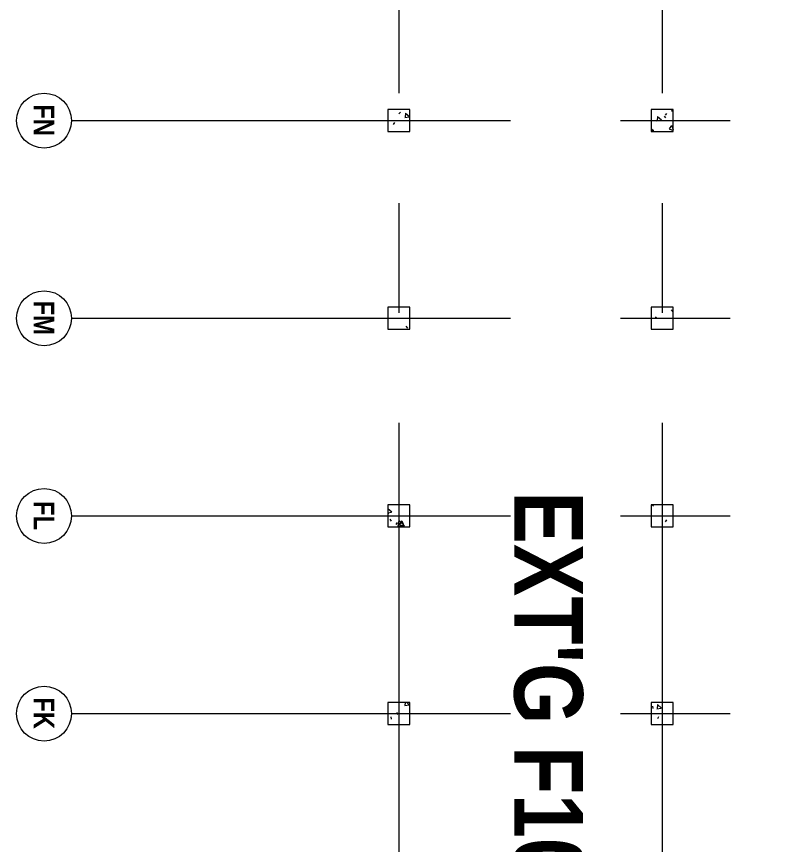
# Model space of a CAD drawing. Extents: x -14231 to 343475, y -171733 to 30720.
# Drawn here: x 177558 to 205353, y -84043 to -53855 of the extents above; entities that cross this region are included whole.
import ezdxf

# ---------------------------------------------------------------- set-up
doc = ezdxf.new("R2010")
doc.units = 0
doc.header["$LTSCALE"] = 8
doc.linetypes.add('IDA - Grid Line', pattern=[3500, 2000, -500, 500, -500])
for name, color, linetype, lineweight in [('A-_ANOTGRID_E', 7, 'CONTINUOUS', 9), ('A-_ANOTTEXT_A', 7, 'CONTINUOUS', 9), ('A-COLN----_E', 7, 'CONTINUOUS', 9), ('A-COLN----_E1', 7, 'CONTINUOUS', 9)]:
    doc.layers.add(name, color=color, linetype=linetype, lineweight=lineweight)
doc.styles.add('Arial Narrow_B', font='ARIALNB.TTF', dxfattribs={"height": 750})
doc.styles.add('Arial Narrow_B_1', font='ARIALNB.TTF', dxfattribs={"height": 625})

# ---------------------------------------------------------------- blocks, each defined once
blk = doc.blocks.new('IDA - Rectangle Column - 800W X 800D-V26-PH1 LEVEL 3 - PROBE')
at = {"layer": 'A-COLN----_E1', "true_color": 0xaaaaaa}
h = blk.add_hatch(dxfattribs=at)
h.set_pattern_fill('FP_28', color=253, style=0, pattern_type=2)
h.set_pattern_definition([(320, (-315956.1, 867057.2), (-159.3907, -1821.8403), [190.5, -2095.5]), (265, (-315956.1, 867057.2), (1910.5674, 352.428), [152.4, -1676.4]), (10.451, (-315969.4, 866905.4), (1751.166, -1469.4262), [161.9, -1780.901]), (316.184, (-315448.1, 867057.2), (-420.428, -2710.791), [285.75, -3143.25]), (6.636, (-315483.2, 866831.3), (2474.276, -2374.0256), [242.85, -2671.351]), (261.184, (-315448, 867057.2), (2474.2525, -2374.05), [228.6, -2514.6]), (291, (-315575.1, 866803.2), (-1022.6516, -1516.1442), [190.5, -2095.5]), (236, (-315575.1, 866803.2), (1841.8805, -618.021), [152.4, -1676.4]), (341.451, (-315660.3, 866676.8), (819.2124, -2134.1713), [161.9, -1780.901]), (307.5, (-315956.1, 867057.2), (845.5504, -30.88603), [83.82, -1572.26, 83.82, -3300.73]), (307.5, (-315956.1, 867057.2), (845.5504, -30.88603), [-1739.9, -1617.98, 83.82, -1598.93]), (277.5, (-315956.1, 867057.2), (1001.80575, -668.1966), [83.82, -886.46, 83.82, -2175.51]), (277.5, (-315956.1, 867057.2), (1001.80575, -668.1966), [-1054.1, -1534.16, 83.82, -557.53]), (237.5, (-315956.1, 867623.6), (-57.2896, -1355.90933), [83.82, -551.18, 83.82, -4526.28]), (237.5, (-315956.1, 867623.6), (-57.2896, -1355.90933), [-718.82, -1897.38, 83.82, -2545.08]), (227.5, (-315956.1, 867877.6), (254.2664, -1481.2932), [83.82, -741.68, 83.82, -3098.8]), (227.5, (-315956.1, 867877.6), (254.2664, -1481.2932), [-909.32, -1231.9, 83.82, -1783.08])])
h.paths.add_polyline_path([(-400, -400), (400, -400), (400, 400), (-400, 400)])
at = {"layer": 'A-COLN----_E', "color": 253, "true_color": 0xaaaaaa}
for p, q in [((400, 400), (-400, 400)), ((-400, 400), (-400, -400)), ((400, -400), (400, 400)), ((-400, -400), (400, -400))]:
    blk.add_line(p, q, dxfattribs=at)
blk = doc.blocks.new('IDA - Rectangle Column - 800W X 800D-V27-PH1 LEVEL 3 - PROBE')
at = {"layer": 'A-COLN----_E1', "true_color": 0xaaaaaa}
h = blk.add_hatch(dxfattribs=at)
h.set_pattern_fill('FP_29', color=253, style=0, pattern_type=2)
h.set_pattern_definition([(320, (-306356.1, 867057.2), (-159.3907, -1821.8403), [190.5, -2095.5]), (265, (-306356.1, 867057.2), (1910.5674, 352.428), [152.4, -1676.4]), (10.451, (-306369.4, 866905.4), (1751.166, -1469.4262), [161.9, -1780.901]), (316.184, (-305848.1, 867057.2), (-420.428, -2710.791), [285.75, -3143.25]), (6.636, (-305883.2, 866831.3), (2474.276, -2374.0256), [242.85, -2671.351]), (261.184, (-305848, 867057.2), (2474.2525, -2374.05), [228.6, -2514.6]), (291, (-305975.1, 866803.2), (-1022.6516, -1516.1442), [190.5, -2095.5]), (236, (-305975.1, 866803.2), (1841.8805, -618.021), [152.4, -1676.4]), (341.451, (-306060.3, 866676.8), (819.2124, -2134.1713), [161.9, -1780.901]), (307.5, (-306356.1, 867057.2), (845.5504, -30.88603), [83.82, -1572.26, 83.82, -3300.73]), (307.5, (-306356.1, 867057.2), (845.5504, -30.88603), [-1739.9, -1617.98, 83.82, -1598.93]), (277.5, (-306356.1, 867057.2), (1001.80575, -668.1966), [83.82, -886.46, 83.82, -2175.51]), (277.5, (-306356.1, 867057.2), (1001.80575, -668.1966), [-1054.1, -1534.16, 83.82, -557.53]), (237.5, (-306356.1, 867623.6), (-57.2896, -1355.90933), [83.82, -551.18, 83.82, -4526.28]), (237.5, (-306356.1, 867623.6), (-57.2896, -1355.90933), [-718.82, -1897.38, 83.82, -2545.08]), (227.5, (-306356.1, 867877.6), (254.2664, -1481.2932), [83.82, -741.68, 83.82, -3098.8]), (227.5, (-306356.1, 867877.6), (254.2664, -1481.2932), [-909.32, -1231.9, 83.82, -1783.08])])
h.paths.add_polyline_path([(-400, -400), (400, -400), (400, 400), (-400, 400)])
at = {"layer": 'A-COLN----_E', "color": 253, "true_color": 0xaaaaaa}
for p, q in [((400, 400), (-400, 400)), ((-400, 400), (-400, -400)), ((400, -400), (400, 400)), ((-400, -400), (400, -400))]:
    blk.add_line(p, q, dxfattribs=at)
blk = doc.blocks.new('IDA - Rectangle Column - 800W X 800D-V28-PH1 LEVEL 3 - PROBE')
at = {"layer": 'A-COLN----_E1', "true_color": 0xaaaaaa}
h = blk.add_hatch(dxfattribs=at)
h.set_pattern_fill('FP_30', color=253, style=0, pattern_type=2)
h.set_pattern_definition([(320, (-315956.1, 874257.2), (-159.3907, -1821.8403), [190.5, -2095.5]), (265, (-315956.1, 874257.2), (1910.5674, 352.428), [152.4, -1676.4]), (10.451, (-315969.4, 874105.4), (1751.166, -1469.4262), [161.9, -1780.901]), (316.184, (-315448.1, 874257.2), (-420.428, -2710.791), [285.75, -3143.25]), (6.636, (-315483.2, 874031.3), (2474.276, -2374.0256), [242.85, -2671.351]), (261.184, (-315448, 874257.2), (2474.2525, -2374.05), [228.6, -2514.6]), (291, (-315575.1, 874003.2), (-1022.6516, -1516.1442), [190.5, -2095.5]), (236, (-315575.1, 874003.2), (1841.8805, -618.021), [152.4, -1676.4]), (341.451, (-315660.3, 873876.8), (819.2124, -2134.1713), [161.9, -1780.901]), (307.5, (-315956.1, 874257.2), (845.5504, -30.88603), [83.82, -1572.26, 83.82, -3300.73]), (307.5, (-315956.1, 874257.2), (845.5504, -30.88603), [-1739.9, -1617.98, 83.82, -1598.93]), (277.5, (-315956.1, 874257.2), (1001.80575, -668.1966), [83.82, -886.46, 83.82, -2175.51]), (277.5, (-315956.1, 874257.2), (1001.80575, -668.1966), [-1054.1, -1534.16, 83.82, -557.53]), (237.5, (-315956.1, 874823.6), (-57.2896, -1355.90933), [83.82, -551.18, 83.82, -4526.28]), (237.5, (-315956.1, 874823.6), (-57.2896, -1355.90933), [-718.82, -1897.38, 83.82, -2545.08]), (227.5, (-315956.1, 875077.6), (254.2664, -1481.2932), [83.82, -741.68, 83.82, -3098.8]), (227.5, (-315956.1, 875077.6), (254.2664, -1481.2932), [-909.32, -1231.9, 83.82, -1783.08])])
h.paths.add_polyline_path([(-400, -400), (400, -400), (400, 400), (-400, 400)])
at = {"layer": 'A-COLN----_E', "color": 253, "true_color": 0xaaaaaa}
for p, q in [((400, 400), (-400, 400)), ((-400, 400), (-400, -400)), ((400, -400), (400, 400)), ((-400, -400), (400, -400))]:
    blk.add_line(p, q, dxfattribs=at)
blk = doc.blocks.new('IDA - Rectangle Column - 800W X 800D-V29-PH1 LEVEL 3 - PROBE')
at = {"layer": 'A-COLN----_E1', "true_color": 0xaaaaaa}
h = blk.add_hatch(dxfattribs=at)
h.set_pattern_fill('FP_31', color=253, style=0, pattern_type=2)
h.set_pattern_definition([(320, (-306356.1, 874257.2), (-159.3907, -1821.8403), [190.5, -2095.5]), (265, (-306356.1, 874257.2), (1910.5674, 352.428), [152.4, -1676.4]), (10.451, (-306369.4, 874105.4), (1751.166, -1469.4262), [161.9, -1780.901]), (316.184, (-305848.1, 874257.2), (-420.428, -2710.791), [285.75, -3143.25]), (6.636, (-305883.2, 874031.3), (2474.276, -2374.0256), [242.85, -2671.351]), (261.184, (-305848, 874257.2), (2474.2525, -2374.05), [228.6, -2514.6]), (291, (-305975.1, 874003.2), (-1022.6516, -1516.1442), [190.5, -2095.5]), (236, (-305975.1, 874003.2), (1841.8805, -618.021), [152.4, -1676.4]), (341.451, (-306060.3, 873876.8), (819.2124, -2134.1713), [161.9, -1780.901]), (307.5, (-306356.1, 874257.2), (845.5504, -30.88603), [83.82, -1572.26, 83.82, -3300.73]), (307.5, (-306356.1, 874257.2), (845.5504, -30.88603), [-1739.9, -1617.98, 83.82, -1598.93]), (277.5, (-306356.1, 874257.2), (1001.80575, -668.1966), [83.82, -886.46, 83.82, -2175.51]), (277.5, (-306356.1, 874257.2), (1001.80575, -668.1966), [-1054.1, -1534.16, 83.82, -557.53]), (237.5, (-306356.1, 874823.6), (-57.2896, -1355.90933), [83.82, -551.18, 83.82, -4526.28]), (237.5, (-306356.1, 874823.6), (-57.2896, -1355.90933), [-718.82, -1897.38, 83.82, -2545.08]), (227.5, (-306356.1, 875077.6), (254.2664, -1481.2932), [83.82, -741.68, 83.82, -3098.8]), (227.5, (-306356.1, 875077.6), (254.2664, -1481.2932), [-909.32, -1231.9, 83.82, -1783.08])])
h.paths.add_polyline_path([(-400, -400), (400, -400), (400, 400), (-400, 400)])
at = {"layer": 'A-COLN----_E', "color": 253, "true_color": 0xaaaaaa}
for p, q in [((400, 400), (-400, 400)), ((-400, 400), (-400, -400)), ((400, -400), (400, 400)), ((-400, -400), (400, -400))]:
    blk.add_line(p, q, dxfattribs=at)
blk = doc.blocks.new('IDA - Rectangle Column - 800W X 800D-V30-PH1 LEVEL 3 - PROBE')
at = {"layer": 'A-COLN----_E1', "true_color": 0xaaaaaa}
h = blk.add_hatch(dxfattribs=at)
h.set_pattern_fill('FP_32', color=253, style=0, pattern_type=2)
h.set_pattern_definition([(320, (-315956.1, 881457.2), (-159.3907, -1821.8403), [190.5, -2095.5]), (265, (-315956.1, 881457.2), (1910.5674, 352.428), [152.4, -1676.4]), (10.451, (-315969.4, 881305.4), (1751.166, -1469.4262), [161.9, -1780.901]), (316.184, (-315448.1, 881457.2), (-420.428, -2710.791), [285.75, -3143.25]), (6.636, (-315483.2, 881231.3), (2474.276, -2374.0256), [242.85, -2671.351]), (261.184, (-315448, 881457.2), (2474.2525, -2374.05), [228.6, -2514.6]), (291, (-315575.1, 881203.2), (-1022.6516, -1516.1442), [190.5, -2095.5]), (236, (-315575.1, 881203.2), (1841.8805, -618.021), [152.4, -1676.4]), (341.451, (-315660.3, 881076.8), (819.2124, -2134.1713), [161.9, -1780.901]), (307.5, (-315956.1, 881457.2), (845.5504, -30.88603), [83.82, -1572.26, 83.82, -3300.73]), (307.5, (-315956.1, 881457.2), (845.5504, -30.88603), [-1739.9, -1617.98, 83.82, -1598.93]), (277.5, (-315956.1, 881457.2), (1001.80575, -668.1966), [83.82, -886.46, 83.82, -2175.51]), (277.5, (-315956.1, 881457.2), (1001.80575, -668.1966), [-1054.1, -1534.16, 83.82, -557.53]), (237.5, (-315956.1, 882023.6), (-57.2896, -1355.90933), [83.82, -551.18, 83.82, -4526.28]), (237.5, (-315956.1, 882023.6), (-57.2896, -1355.90933), [-718.82, -1897.38, 83.82, -2545.08]), (227.5, (-315956.1, 882277.6), (254.2664, -1481.2932), [83.82, -741.68, 83.82, -3098.8]), (227.5, (-315956.1, 882277.6), (254.2664, -1481.2932), [-909.32, -1231.9, 83.82, -1783.08])])
h.paths.add_polyline_path([(-400, -400), (400, -400), (400, 400), (-400, 400)])
at = {"layer": 'A-COLN----_E', "color": 253, "true_color": 0xaaaaaa}
for p, q in [((400, 400), (-400, 400)), ((-400, 400), (-400, -400)), ((400, -400), (400, 400)), ((-400, -400), (400, -400))]:
    blk.add_line(p, q, dxfattribs=at)
blk = doc.blocks.new('IDA - Rectangle Column - 800W X 800D-V31-PH1 LEVEL 3 - PROBE')
at = {"layer": 'A-COLN----_E1', "true_color": 0xaaaaaa}
h = blk.add_hatch(dxfattribs=at)
h.set_pattern_fill('FP_33', color=253, style=0, pattern_type=2)
h.set_pattern_definition([(320, (-306356.1, 881457.2), (-159.3907, -1821.8403), [190.5, -2095.5]), (265, (-306356.1, 881457.2), (1910.5674, 352.428), [152.4, -1676.4]), (10.451, (-306369.4, 881305.4), (1751.166, -1469.4262), [161.9, -1780.901]), (316.184, (-305848.1, 881457.2), (-420.428, -2710.791), [285.75, -3143.25]), (6.636, (-305883.2, 881231.3), (2474.276, -2374.0256), [242.85, -2671.351]), (261.184, (-305848, 881457.2), (2474.2525, -2374.05), [228.6, -2514.6]), (291, (-305975.1, 881203.2), (-1022.6516, -1516.1442), [190.5, -2095.5]), (236, (-305975.1, 881203.2), (1841.8805, -618.021), [152.4, -1676.4]), (341.451, (-306060.3, 881076.8), (819.2124, -2134.1713), [161.9, -1780.901]), (307.5, (-306356.1, 881457.2), (845.5504, -30.88603), [83.82, -1572.26, 83.82, -3300.73]), (307.5, (-306356.1, 881457.2), (845.5504, -30.88603), [-1739.9, -1617.98, 83.82, -1598.93]), (277.5, (-306356.1, 881457.2), (1001.80575, -668.1966), [83.82, -886.46, 83.82, -2175.51]), (277.5, (-306356.1, 881457.2), (1001.80575, -668.1966), [-1054.1, -1534.16, 83.82, -557.53]), (237.5, (-306356.1, 882023.6), (-57.2896, -1355.90933), [83.82, -551.18, 83.82, -4526.28]), (237.5, (-306356.1, 882023.6), (-57.2896, -1355.90933), [-718.82, -1897.38, 83.82, -2545.08]), (227.5, (-306356.1, 882277.6), (254.2664, -1481.2932), [83.82, -741.68, 83.82, -3098.8]), (227.5, (-306356.1, 882277.6), (254.2664, -1481.2932), [-909.32, -1231.9, 83.82, -1783.08])])
h.paths.add_polyline_path([(-400, -400), (400, -400), (400, 400), (-400, 400)])
at = {"layer": 'A-COLN----_E', "color": 253, "true_color": 0xaaaaaa}
for p, q in [((400, 400), (-400, 400)), ((-400, 400), (-400, -400)), ((400, -400), (400, 400)), ((-400, -400), (400, -400))]:
    blk.add_line(p, q, dxfattribs=at)
blk = doc.blocks.new('IDA - Rectangle Column - 800W X 800D-V32-PH1 LEVEL 3 - PROBE')
at = {"layer": 'A-COLN----_E1', "true_color": 0xaaaaaa}
h = blk.add_hatch(dxfattribs=at)
h.set_pattern_fill('FP_34', color=253, style=0, pattern_type=2)
h.set_pattern_definition([(320, (-315956.1, 888657.2), (-159.3907, -1821.8403), [190.5, -2095.5]), (265, (-315956.1, 888657.2), (1910.5674, 352.428), [152.4, -1676.4]), (10.451, (-315969.4, 888505.4), (1751.166, -1469.4262), [161.9, -1780.901]), (316.184, (-315448.1, 888657.2), (-420.428, -2710.791), [285.75, -3143.25]), (6.636, (-315483.2, 888431.3), (2474.276, -2374.0256), [242.85, -2671.351]), (261.184, (-315448, 888657.2), (2474.2525, -2374.05), [228.6, -2514.6]), (291, (-315575.1, 888403.2), (-1022.6516, -1516.1442), [190.5, -2095.5]), (236, (-315575.1, 888403.2), (1841.8805, -618.021), [152.4, -1676.4]), (341.451, (-315660.3, 888276.8), (819.2124, -2134.1713), [161.9, -1780.901]), (307.5, (-315956.1, 888657.2), (845.5504, -30.88603), [83.82, -1572.26, 83.82, -3300.73]), (307.5, (-315956.1, 888657.2), (845.5504, -30.88603), [-1739.9, -1617.98, 83.82, -1598.93]), (277.5, (-315956.1, 888657.2), (1001.80575, -668.1966), [83.82, -886.46, 83.82, -2175.51]), (277.5, (-315956.1, 888657.2), (1001.80575, -668.1966), [-1054.1, -1534.16, 83.82, -557.53]), (237.5, (-315956.1, 889223.6), (-57.2896, -1355.90933), [83.82, -551.18, 83.82, -4526.28]), (237.5, (-315956.1, 889223.6), (-57.2896, -1355.90933), [-718.82, -1897.38, 83.82, -2545.08]), (227.5, (-315956.1, 889477.6), (254.2664, -1481.2932), [83.82, -741.68, 83.82, -3098.8]), (227.5, (-315956.1, 889477.6), (254.2664, -1481.2932), [-909.32, -1231.9, 83.82, -1783.08])])
h.paths.add_polyline_path([(-400, -400), (400, -400), (400, 400), (-400, 400)])
at = {"layer": 'A-COLN----_E', "color": 253, "true_color": 0xaaaaaa}
for p, q in [((400, 400), (-400, 400)), ((-400, 400), (-400, -400)), ((400, -400), (400, 400)), ((-400, -400), (400, -400))]:
    blk.add_line(p, q, dxfattribs=at)
blk = doc.blocks.new('IDA - Rectangle Column - 800W X 800D-V33-PH1 LEVEL 3 - PROBE')
at = {"layer": 'A-COLN----_E1', "true_color": 0xaaaaaa}
h = blk.add_hatch(dxfattribs=at)
h.set_pattern_fill('FP_35', color=253, style=0, pattern_type=2)
h.set_pattern_definition([(320, (-306356.1, 888657.2), (-159.3907, -1821.8403), [190.5, -2095.5]), (265, (-306356.1, 888657.2), (1910.5674, 352.428), [152.4, -1676.4]), (10.451, (-306369.4, 888505.4), (1751.166, -1469.4262), [161.9, -1780.901]), (316.184, (-305848.1, 888657.2), (-420.428, -2710.791), [285.75, -3143.25]), (6.636, (-305883.2, 888431.3), (2474.276, -2374.0256), [242.85, -2671.351]), (261.184, (-305848, 888657.2), (2474.2525, -2374.05), [228.6, -2514.6]), (291, (-305975.1, 888403.2), (-1022.6516, -1516.1442), [190.5, -2095.5]), (236, (-305975.1, 888403.2), (1841.8805, -618.021), [152.4, -1676.4]), (341.451, (-306060.3, 888276.8), (819.2124, -2134.1713), [161.9, -1780.901]), (307.5, (-306356.1, 888657.2), (845.5504, -30.88603), [83.82, -1572.26, 83.82, -3300.73]), (307.5, (-306356.1, 888657.2), (845.5504, -30.88603), [-1739.9, -1617.98, 83.82, -1598.93]), (277.5, (-306356.1, 888657.2), (1001.80575, -668.1966), [83.82, -886.46, 83.82, -2175.51]), (277.5, (-306356.1, 888657.2), (1001.80575, -668.1966), [-1054.1, -1534.16, 83.82, -557.53]), (237.5, (-306356.1, 889223.6), (-57.2896, -1355.90933), [83.82, -551.18, 83.82, -4526.28]), (237.5, (-306356.1, 889223.6), (-57.2896, -1355.90933), [-718.82, -1897.38, 83.82, -2545.08]), (227.5, (-306356.1, 889477.6), (254.2664, -1481.2932), [83.82, -741.68, 83.82, -3098.8]), (227.5, (-306356.1, 889477.6), (254.2664, -1481.2932), [-909.32, -1231.9, 83.82, -1783.08])])
h.paths.add_polyline_path([(-400, -400), (400, -400), (400, 400), (-400, 400)])
at = {"layer": 'A-COLN----_E', "color": 253, "true_color": 0xaaaaaa}
for p, q in [((400, 400), (-400, 400)), ((-400, 400), (-400, -400)), ((400, -400), (400, 400)), ((-400, -400), (400, -400))]:
    blk.add_line(p, q, dxfattribs=at)
blk = doc.blocks.new('Grid - 4 mm Dia-18759-PH1 LEVEL 3 - PROBE')
at = {"layer": 'A-_ANOTGRID_E', "color": 253, "true_color": 0xaaaaaa}
blk.add_circle((0, 0), 4, dxfattribs=at)

msp = doc.modelspace()

# ---------------------------------------------------------------- linework, layer by layer
at = {"layer": 'A-_ANOTGRID_E', "color": 254, "linetype": 'IDA - Grid Line', "true_color": 0xd4d4d4}
for p, q in [((191482.2899, -12650.3661), (191482.2899, -169732.6721)), ((201082.2899, -12650.3661), (201082.2899, -169732.6721)), ((179558.4541, -57643.3464), (217979.1948, -57643.3464)), ((179558.4541, -64843.3464), (217979.1948, -64843.3464)), ((179558.4541, -72043.3464), (217979.1948, -72043.3464)), ((179558.4541, -79243.3464), (217979.1948, -79243.3464))]:
    msp.add_line(p, q, dxfattribs=at)

# ---------------------------------------------------------------- block references
at = {"layer": 'A-_ANOTGRID_E', "color": 254, "lineweight": 5, "true_color": 0xd4d4d4, "xscale": 249.9999999999999, "yscale": 249.9999999999999, "zscale": 249.9999999999999, "rotation": 270}
for p in [(178558.4541, -57643.3464), (178558.4541, -64843.3464), (178558.4541, -72043.3464), (178558.4541, -79243.3464)]:
    msp.add_blockref('Grid - 4 mm Dia-18759-PH1 LEVEL 3 - PROBE', p, dxfattribs=at)
at = {"layer": 'A-COLN----_E1', "color": 253, "lineweight": 9, "true_color": 0xaaaaaa}
for name, p in [('IDA - Rectangle Column - 800W X 800D-V27-PH1 LEVEL 3 - PROBE', (191482.2899, -57643.3464)), ('IDA - Rectangle Column - 800W X 800D-V26-PH1 LEVEL 3 - PROBE', (201082.2899, -57643.3464)), ('IDA - Rectangle Column - 800W X 800D-V29-PH1 LEVEL 3 - PROBE', (191482.2899, -64843.3464)), ('IDA - Rectangle Column - 800W X 800D-V28-PH1 LEVEL 3 - PROBE', (201082.2899, -64843.3464)), ('IDA - Rectangle Column - 800W X 800D-V31-PH1 LEVEL 3 - PROBE', (191482.2899, -72043.3464)), ('IDA - Rectangle Column - 800W X 800D-V30-PH1 LEVEL 3 - PROBE', (201082.2899, -72043.3464)), ('IDA - Rectangle Column - 800W X 800D-V33-PH1 LEVEL 3 - PROBE', (191482.2899, -79243.3464)), ('IDA - Rectangle Column - 800W X 800D-V32-PH1 LEVEL 3 - PROBE', (201082.2899, -79243.3464))]:
    msp.add_blockref(name, p, dxfattribs=at)

# ---------------------------------------------------------------- texts
at = {"layer": 'A-_ANOTGRID_E', "color": 253, "true_color": 0xaaaaaa, "char_height": 750, "attachment_point": 1, "rotation": 270, "style": 'Arial Narrow_B'}
for s, insert, width in [('FN', (178929.8178, -57055.5413), 1402.953125), ('FM', (178929.8178, -64206.7913), 1523.20625), ('FL', (178929.8178, -71505.5413), 1282.7), ('FK', (178929.8178, -78655.5413), 1402.953125)]:
    msp.add_mtext(s, dxfattribs=dict(at, insert=insert, width=width))
at = {"layer": 'A-_ANOTTEXT_A', "style": 'Arial Narrow_B_1'}
msp.add_text("EXT'G F10N FAB", height=2500, rotation=270, dxfattribs=at).set_placement((195691.8777, -71150.9469))

doc.saveas('drawing.dxf')
